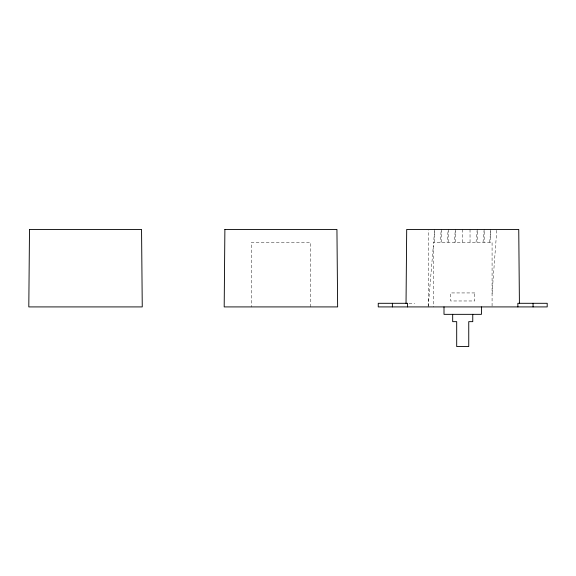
<?xml version="1.0" encoding="UTF-8"?>
<svg xmlns="http://www.w3.org/2000/svg" width="576" height="576" viewBox="0 0 576 576"><rect width="100%" height="100%" fill="white"/><g stroke="black" fill="none" stroke-linecap="round" stroke-linejoin="round"><path stroke-width="0.43" stroke-dasharray="2.88 2.16" d="M455.393 242.258L455.407 229.442L454.19 242.258M448.193 242.258L448.222 229.442L447.026 242.258M434.65 242.258L434.707 229.442L433.627 242.258M441.238 242.258L441.281 229.442L440.136 242.258M428.191 306.029L428.609 230.335M492.077 293.508L496.764 230.335M489.694 242.258L490.73 229.442L490.788 242.258M428.184 306.914L433.361 245.426M483.041 242.258L484.164 229.442L484.207 242.258M476.05 242.258L477.223 229.442L477.252 242.258M409.025 303.3L414.67 303.3M470.03 229.442L470.052 242.258M492.077 306.065L492.077 242.258L433.361 242.258L433.361 306.914M462.722 229.442L462.722 242.258M310.27 306.914L310.27 242.258L251.554 242.258L251.554 306.914M474.768 292.939L450.67 292.939L450.67 300.974L474.768 300.974L474.768 292.939"/><path stroke-width="0.86" d="M406.03 303.3L406.699 229.442L518.746 229.442L519.415 303.3M407.556 306.914L407.592 303.3L378.245 303.3L378.245 306.914L547.2 306.914L547.2 303.3L517.853 303.3L517.882 306.914M533.066 303.3L533.066 306.914M481.435 306.914L481.435 314.345L444.002 314.345L444.002 306.914M472.759 314.345L472.759 321.653L468.749 321.653L468.749 346.558L456.696 346.558L456.696 321.653L452.678 321.653L452.678 314.345M392.378 303.3L392.378 306.914M29.506 229.442L28.8 306.914L142.258 306.914L141.552 229.442L29.506 229.442M224.885 229.442L224.186 306.914L337.637 306.914L336.938 229.442L224.885 229.442"/></g></svg>
